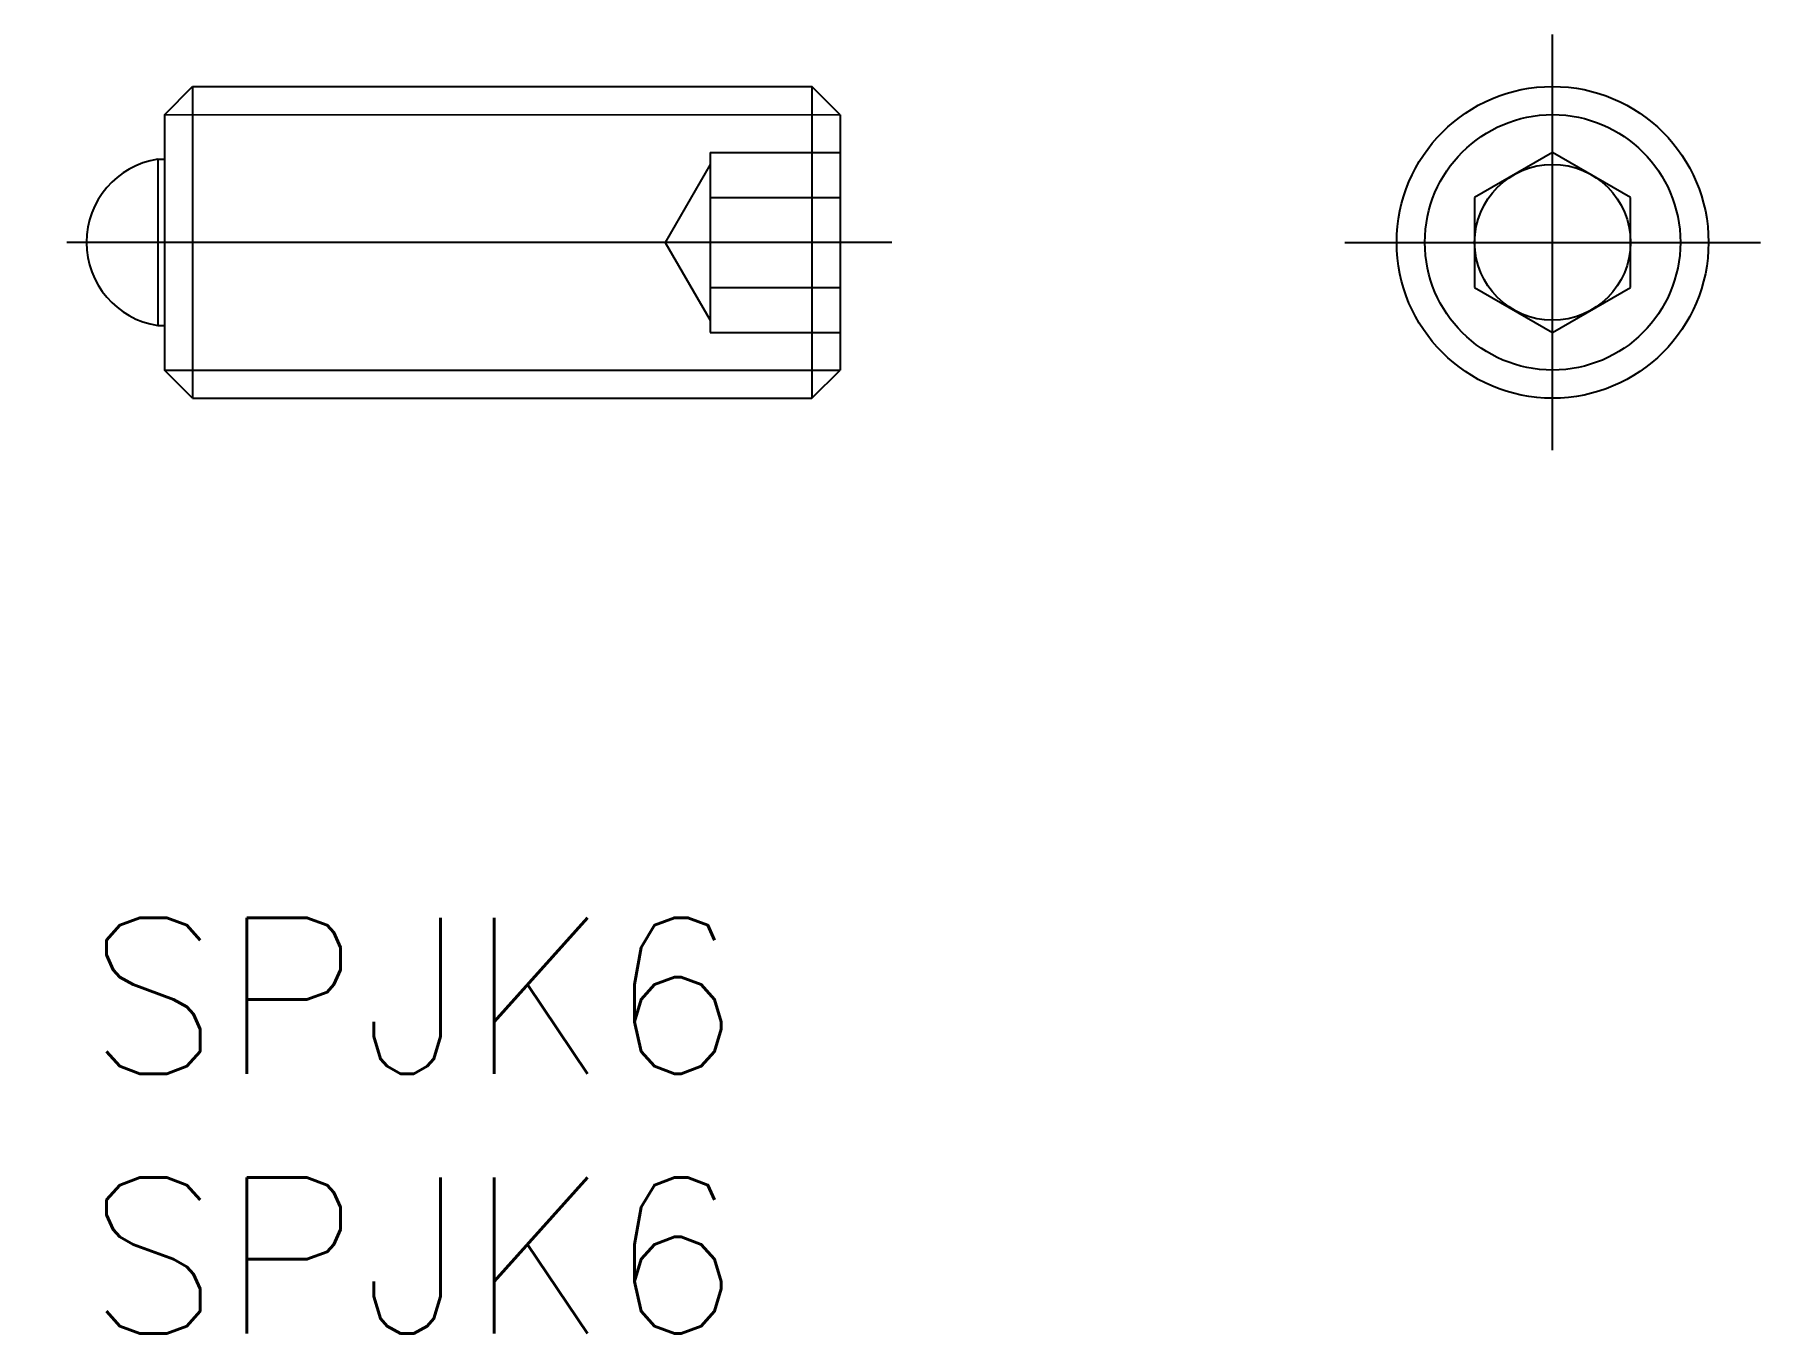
# Model space of a CAD drawing. Extents: x -1 to 32.2, y -8 to 17.
import ezdxf

# ---------------------------------------------------------------- set-up
doc = ezdxf.new("R2010")
doc.units = 0
doc.header["$LTSCALE"] = 0.5
doc.linetypes.add('CENTER', pattern=[50.8, 31.75, -6.35, 6.35, -6.35])
doc.linetypes.add('DASHED', pattern=[19.05, 12.7, -6.35])
for name, color, linetype in [('MSM_CENTER', 1, 'CENTER'), ('MSM_CONTINUOUS', 7, 'CONTINUOUS'), ('MSM_DASHED', 4, 'DASHED'), ('MSM_NARROW', 5, 'CONTINUOUS'), ('MSM_PART_NUMBER', 7, 'CONTINUOUS')]:
    doc.layers.add(name, color=color, linetype=linetype)
doc.styles.get("Standard").update_dxf_attribs({"font": 'txt.shx', "height": 3, "bigfont": 'bigfont.shx'})

# ---------------------------------------------------------------- blocks, each defined once
blk = doc.blocks.new('*U9')
at = {"layer": 'MSM_PART_NUMBER'}
blk.add_text('SPJK6', height=3, dxfattribs=at).set_placement((0, -3))
blk = doc.blocks.new('*U10')
at = {"layer": 'MSM_PART_NUMBER'}
blk.add_text('SPJK6', height=3, dxfattribs=at).set_placement((0, -8))

msp = doc.modelspace()

# ---------------------------------------------------------------- linework, layer by layer
at = {"layer": 'MSM_CENTER'}
for p, q in [((28.212, 9), (28.212, 17)), ((15.5, 13), (-1, 13)), ((24.212, 13), (32.212, 13))]:
    msp.add_line(p, q, dxfattribs=at)
at = {"layer": 'MSM_CONTINUOUS'}
for p, q in [((1.5, 15.457), (2.042, 15.999)), ((2.042, 15.999), (2.042, 9.999)), ((2.042, 15.999), (13.958, 15.999)), ((13.958, 15.999), (13.958, 9.999)), ((14.5, 15.457), (13.958, 15.999)), ((1.5, 15.457), (1.5, 10.54)), ((14.5, 15.457), (14.5, 10.54)), ((28.212, 14.732), (26.712, 13.866)), ((29.712, 13.866), (28.212, 14.732)), ((1.371, 14.6), (1.371, 11.4)), ((1.371, 14.6), (1.5, 14.6)), ((26.712, 13.866), (26.712, 12.134)), ((29.712, 12.134), (29.712, 13.866)), ((26.712, 12.134), (28.212, 11.268)), ((28.212, 11.268), (29.712, 12.134)), ((1.371, 11.4), (1.5, 11.4)), ((2.042, 9.999), (1.5, 10.54)), ((13.958, 9.999), (14.5, 10.54)), ((2.042, 9.999), (13.958, 9.999))]:
    msp.add_line(p, q, dxfattribs=at)
for radius in [3, 1.5]:
    msp.add_circle((28.212, 13), radius, dxfattribs=at)
msp.add_arc((1.619, 13), 1.619, 98.7957, 261.2043, dxfattribs=at)
at = {"layer": 'MSM_DASHED'}
for p, q in [((12, 14.732), (14.5, 14.732)), ((12, 14.732), (12, 11.268)), ((12, 14.5), (11.134, 13)), ((12, 13.866), (14.5, 13.866)), ((11.134, 13), (12, 11.5)), ((12, 12.134), (14.5, 12.134)), ((12, 11.268), (14.5, 11.268))]:
    msp.add_line(p, q, dxfattribs=at)
at = {"layer": 'MSM_NARROW'}
for p, q in [((1.5, 15.457), (14.5, 15.458)), ((1.5, 10.542), (14.5, 10.542))]:
    msp.add_line(p, q, dxfattribs=at)
msp.add_circle((28.212, 13), 2.458, dxfattribs=at)

# ---------------------------------------------------------------- block references
at = {"layer": 'MSM_CONTINUOUS'}
for name in ['*U9', '*U10']:
    msp.add_blockref(name, (0, 0), dxfattribs=at)

doc.saveas('drawing.dxf')
